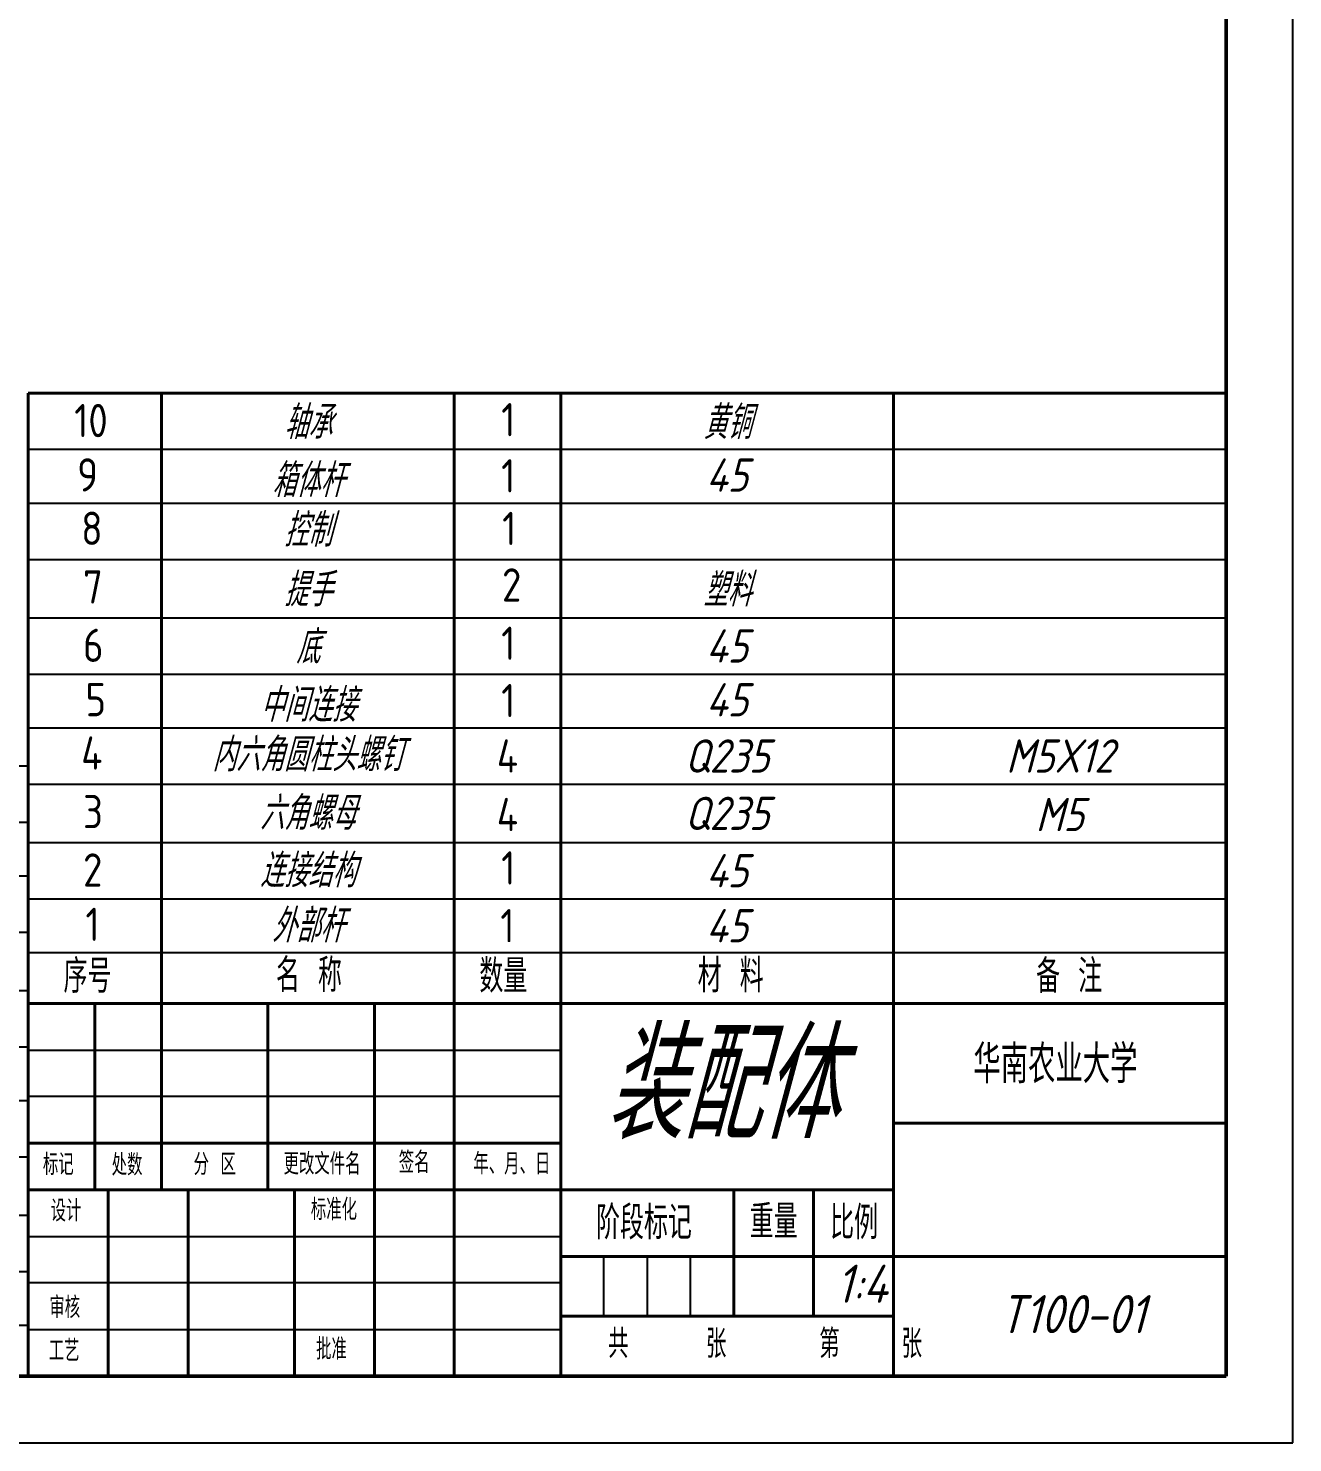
# Model space of a CAD drawing. Header units: millimetres. Extents: x 579 to 4020, y 235 to 1416.
# Drawn here: x 982.9 to 1172.9, y 582.3 to 794.9 of the extents above; entities that cross this region are included whole.
import ezdxf

# ---------------------------------------------------------------- set-up
doc = ezdxf.new("R2010")
doc.units = ezdxf.units.MM
doc.header["$LTSCALE"] = 0.3
for name, color, linetype, lineweight in [('图形轮廓线', 7, 'Continuous', 40), ('图框线', 7, 'Continuous', 50), ('尺寸标注', 7, 'Continuous', 25), ('细实线', 7, 'Continuous', 25)]:
    doc.layers.add(name, color=color, linetype=linetype, lineweight=lineweight)
doc.styles.get("Standard").update_dxf_attribs({"font": 'gbeitc.shx', "bigfont": 'gbcbig.shx'})
doc.styles.add('数字样式', font='gbeitc.shx', dxfattribs={"height": 5, "bigfont": 'gbcbig.shx'})
doc.styles.add('文字样式', font='gbeitc.shx', dxfattribs={"bigfont": 'gbcbig.shx'})
doc.styles.add('样式 1', font='gbenor.shx', dxfattribs={"bigfont": 'gbcbig.shx'})
doc.dimstyles.new('机械样式 缩小比例2', dxfattribs={"dimtxt": 3.5, "dimasz": 3, "dimexe": 1.25, "dimexo": 0, "dimtad": 1, "dimdec": 3, "dimlfac": 2, "dimdsep": 46, "dimtxsty": '数字样式', "dimcen": 2.5, "dimadec": 0, "dimazin": 0, "dimtp": 0.03, "dimtm": 0.03, "dimtfac": 1, "dimtdec": 3, "dimtmove": 0, "dimatfit": 3, "dimfxl": 1, "dimarcsym": 0})

# ---------------------------------------------------------------- blocks, each defined once
blk = doc.blocks.new('*D161')
at = {"layer": 'Defpoints', "color": 0, "ltscale": 0.3, "transparency": 16777216}
for p in [(937.73, 763.39), (933.73, 761.36), (937.73, 761.36)]:
    blk.add_point(p, dxfattribs=at)
at = {"layer": '细实线', "color": 0, "lineweight": -2, "ltscale": 0.3, "transparency": 16777216}
for p, q in [((930.73, 763.39), (927.73, 763.39)), ((933.73, 761.36), (933.73, 764.64)), ((933.73, 763.39), (937.73, 763.39)), ((937.73, 761.36), (937.73, 764.64)), ((940.73, 763.39), (977.11, 763.39))]:
    blk.add_line(p, q, dxfattribs=at)
at = {"layer": '细实线', "color": 0, "ltscale": 0.3, "transparency": 16777216}
for points in [[(930.73, 763.89), (930.73, 762.89), (933.73, 763.39)], [(940.73, 763.89), (940.73, 762.89), (937.73, 763.39)]]:
    blk.add_solid(points, dxfattribs=at)
at = {"layer": '细实线', "color": 0, "ltscale": 0.3, "transparency": 16777216, "insert": (971.46, 767.22), "char_height": 5, "attachment_point": 5, "style": '数字样式'}
blk.add_mtext('%%C8{\\H0.7x;\\SH8/f7;}', dxfattribs=at)

msp = doc.modelspace()

# ---------------------------------------------------------------- linework, layer by layer
at = {"layer": '图形轮廓线', "ltscale": 0.3}
for p, q in [((982.86257, 715.87545), (982.86257, 740.0528)), ((982.86257, 740.0528), (1162.86257, 740.0528)), ((1002.86257, 715.87545), (1002.86257, 740.09919)), ((1046.86257, 715.87545), (1046.86257, 740.0528)), ((1062.86257, 715.87545), (1062.86257, 740.0528)), ((1112.86257, 715.87545), (1112.86257, 740.0528)), ((982.86257, 682.10731), (982.86257, 723.52048)), ((1002.86257, 682.10731), (1002.86257, 723.52048)), ((1046.86257, 682.10731), (1046.86257, 723.52048)), ((1062.86257, 682.10731), (1062.86257, 723.52048)), ((1112.86257, 682.10731), (1112.86257, 723.52048)), ((982.86257, 648.33918), (982.86257, 689.75234)), ((1002.86257, 648.33918), (1002.86257, 689.75234)), ((1046.86257, 648.33918), (1046.86257, 689.75234)), ((1062.86257, 648.33918), (1062.86257, 689.75234)), ((1112.86257, 648.33918), (1112.86257, 689.75234)), ((982.86257, 648.33918), (1162.86257, 648.33918)), ((982.86257, 592.33918), (982.86257, 648.33918)), ((992.86257, 620.33918), (992.86257, 648.33918)), ((1002.86257, 648.33918), (1002.86257, 620.33918)), ((1018.86257, 620.33918), (1018.86257, 648.33918)), ((1034.86257, 648.33918), (1034.86257, 592.33918)), ((1046.86257, 592.33918), (1046.86257, 648.33918)), ((1062.86257, 648.33918), (1062.86257, 592.33918)), ((1112.86257, 592.33918), (1112.86257, 648.33918)), ((1112.86257, 630.33918), (1162.86257, 630.33918)), ((982.86257, 627.33918), (1062.86257, 627.33918)), ((1112.86257, 620.33918), (982.86257, 620.33918)), ((994.86257, 592.33918), (994.86257, 620.33918)), ((1006.86257, 620.33918), (1006.86257, 592.33918)), ((1022.86257, 592.33918), (1022.86257, 620.33918)), ((1088.86257, 620.33918), (1088.86257, 601.33918)), ((1100.86257, 601.33918), (1100.86257, 620.33918)), ((1062.86257, 610.33918), (1162.86257, 610.33918)), ((1112.86257, 601.33918), (1062.86257, 601.33918))]:
    msp.add_line(p, q, dxfattribs=at)
at = {"layer": '图框线', "ltscale": 0.3}
for p, q in [((1162.86257, 592.33918), (1162.86257, 992.33918)), ((603.86257, 592.33918), (1162.86257, 592.33918))]:
    msp.add_line(p, q, dxfattribs=at)
at = {"layer": '尺寸标注', "ltscale": 0.3}
for p, q in [((1172.86257, 582.33918), (1172.86257, 1002.33918)), ((578.86257, 582.33918), (1172.86257, 582.33918))]:
    msp.add_line(p, q, dxfattribs=at)
at = {"layer": '细实线'}
for p, q in [((982.86257, 740.0528), (1162.86257, 740.0528)), ((982.86257, 731.61076), (1162.86257, 731.61076)), ((982.86257, 723.52048), (1162.86257, 723.52048)), ((982.86257, 715.07845), (1162.86257, 715.07845)), ((982.86257, 706.28466), (1162.86257, 706.28466)), ((982.86257, 706.28466), (1162.86257, 706.28466)), ((982.86257, 697.84263), (1162.86257, 697.84263)), ((982.86257, 689.75234), (1162.86257, 689.75234)), ((802.86257, 684.0528), (982.86257, 684.0528)), ((802.86257, 684.0528), (982.86257, 684.0528)), ((982.86257, 681.31031), (1162.86257, 681.31031)), ((802.86257, 675.61076), (982.86257, 675.61076)), ((982.86257, 672.51652), (1162.86257, 672.51652)), ((982.86257, 672.51652), (1162.86257, 672.51652)), ((802.86257, 667.52048), (982.86257, 667.52048)), ((982.86257, 664.07449), (1162.86257, 664.07449)), ((802.86257, 659.07845), (982.86257, 659.07845)), ((982.86257, 655.98421), (1162.86257, 655.98421)), ((802.86257, 650.28466), (982.86257, 650.28466)), ((802.86257, 650.28466), (982.86257, 650.28466)), ((802.86257, 641.84263), (982.86257, 641.84263)), ((982.86257, 641.33918), (1062.86257, 641.33918)), ((802.86257, 633.75234), (982.86257, 633.75234)), ((1062.86257, 634.33918), (982.86257, 634.33918)), ((802.86257, 625.31031), (982.86257, 625.31031)), ((802.86257, 616.51652), (982.86257, 616.51652)), ((802.86257, 616.51652), (982.86257, 616.51652)), ((982.86257, 613.33918), (1062.86257, 613.33918)), ((1069.36257, 601.33918), (1069.36257, 610.33918)), ((1075.86257, 610.33918), (1075.86257, 601.33918)), ((1082.36257, 601.33918), (1082.36257, 610.33918)), ((802.86257, 608.07449), (982.86257, 608.07449)), ((1062.86257, 606.33918), (982.86257, 606.33918)), ((802.86257, 599.98421), (982.86257, 599.98421)), ((982.86257, 599.33918), (1062.86257, 599.33918)), ((982.86257, 592.33918), (857.86257, 592.33918))]:
    msp.add_line(p, q, dxfattribs=at)

# ---------------------------------------------------------------- texts
at = {"color": 0, "ltscale": 0.5, "attachment_point": 1}
for s, width, insert, char_height, style in [('10', 15.2459032, (989.75851, 738.43252), 5, '样式 1'), ('1', 7.1960655, (1053.92236, 738.56801), 5, '样式 1'), ('9', 7.1960655, (990.21097, 730.26755), 5, '样式 1'), ('1', 7.1960655, (1053.92236, 730.12597), 5, '样式 1'), ('8', 15.0732154, (990.80931, 722.24154), 5, '样式 1'), ('1', 7.1960655, (1054.07714, 722.22202), 5, '样式 1'), ('7', 14.5141, (991.08636, 713.43869), 5, '样式 1'), ('2', 7.1960655, (1054.042, 713.73083), 5, '样式 1'), ('6', 15.2459032, (991.08636, 704.66439), 5, '样式 1'), ('1', 7.1960655, (1053.92236, 704.9694), 5, '样式 1'), ('5', 7.1960655, (991.45226, 696.49941), 5, '样式 1'), ('1', 7.1960655, (1053.92236, 696.35784), 5, '样式 1'), ('4', 15.0732154, (990.80931, 688.4734), 5, '样式 1'), ('3', 14.5141, (991.08636, 679.67055), 5, '样式 1'), ('2', 15.2459032, (991.08636, 670.89625), 5, '样式 1'), ('1', 7.1960655, (1053.92236, 671.20126), 5, '样式 1'), ('1', 7.1960655, (991.45226, 662.73127), 5, '样式 1'), ('序号', 21.8268242, (988.15915, 654.94427), 5, '样式 1'), ('名 称', 30.3648848, (1020.08193, 655.0781), 5, '样式 1'), ('数量', 14.1171072, (1050.64353, 654.96552), 5, '样式 1'), ('材 料', 35.6201827, (1083.45506, 654.99923), 5, '样式 1'), ('备 注', 35.8363738, (1134.30825, 654.9351), 5, '样式 1'), ('装配体', 50, (1069.39385, 644.17541), 16.166419, '文字样式')]:
    msp.add_mtext_dynamic_manual_height_columns(s, width=width, gutter_width=12.5, heights=[0], dxfattribs=dict(at, insert=insert, char_height=char_height, style=style))
at = {"attachment_point": 1, "style": '样式 1'}
for s, insert, char_height in [('华南农业大学', (1124.86508, 642.0734), 5.712), ('标记', (985.05982, 625.76192), 3.213), ('处数', (995.39607, 625.70486), 3.213), ('分 区', (1007.693, 625.77713), 3.213), ('更改文件名', (1021.21963, 625.8494), 3.213), ('签名', (1038.53487, 626.07241), 3.213), ('年、月、日', (1049.74678, 625.85559), 3.213), ('设计', (986.22575, 618.80162), 3.213), ('标准化', (1025.32319, 618.99264), 3.213), ('重量', (1091.27695, 618.05956), 4.998), ('阶段标记', (1068.17964, 617.90873), 4.998), ('比例', (1103.35399, 617.90873), 4.998), ('审核', (986.02981, 604.2751), 3.213), ('共     张      第    张', (1069.99119, 599.35627), 4.284), ('工艺', (985.93421, 597.78039), 3.213), ('批准', (1026.10361, 598.01989), 3.213)]:
    msp.add_mtext(s, dxfattribs=dict(at, insert=insert, char_height=char_height))
at = {"char_height": 5.712, "attachment_point": 1}
for s, insert in [('1:4', (1104.26184, 609.08688)), ('T100-01', (1128.71162, 604.52387))]:
    msp.add_mtext(s, dxfattribs=dict(at, insert=insert))
at = {"layer": '细实线', "ltscale": 0.3, "char_height": 5, "attachment_point": 5}
for s, insert, width, style in [('轴承', (1024.86257, 735.65591), 44, '数字样式'), ('黄铜', (1087.86257, 735.65591), 50, '数字样式'), ('箱体杆', (1024.86257, 726.94449), 44, '数字样式'), ('45', (1087.86257, 727.7415), 50, '数字样式'), ('控制', (1024.86257, 719.47534), 44, '数字样式'), ('提手', (1024.86257, 710.50568), 44, '数字样式'), ('塑料', (1087.86257, 710.50568), 50, '数字样式'), ('底', (1024.86257, 701.88777), 44, '数字样式'), ('45', (1087.86257, 702.06364), 50, '数字样式'), ('中间连接', (1024.86257, 693.17636), 44, '数字样式'), ('45', (1087.86257, 693.97336), 50, '数字样式'), ('内六角圆柱头螺钉', (1024.86257, 685.7072), 44, '数字样式'), ('4', (1054.86257, 685.53133), 16, '样式 1'), ('Q235', (1087.86257, 685.53133), 50, '数字样式'), ('M5X12', (1137.86257, 685.53133), 50, '数字样式'), ('六角螺母', (1024.86257, 676.91342), 44, '数字样式'), ('4', (1054.86257, 676.73754), 16, '样式 1'), ('Q235', (1087.86257, 676.91342), 50, '数字样式'), ('M5', (1137.86257, 676.73754), 50, '数字样式'), ('连接结构', (1024.86257, 668.29551), 44, '数字样式'), ('45', (1087.86257, 668.29551), 50, '数字样式'), ('外部杆', (1024.86257, 660.02935), 44, '数字样式'), ('1', (1054.86257, 660.02935), 16, '样式 1'), ('45', (1087.86257, 660.02935), 50, '数字样式')]:
    msp.add_mtext(s, dxfattribs=dict(at, insert=insert, width=width, style=style))

# ---------------------------------------------------------------- dimensions: what is measured, and where the dimension line sits
at = {"layer": '细实线', "ltscale": 0.3}
dim = msp.add_linear_dim(base=(937.73281, 763.38988), p1=(933.73281, 761.36005), p2=(937.73281, 761.36005), text='%%C<>{\\H0.7x;\\SH8/f7;}', dimstyle='机械样式 缩小比例2', dxfattribs=at)
dim.commit()
dim.dimension.update_dxf_attribs({"geometry": '*D161', "text_midpoint": (971.46379, 763.38988), "dimtype": 160})

doc.saveas('drawing.dxf')
